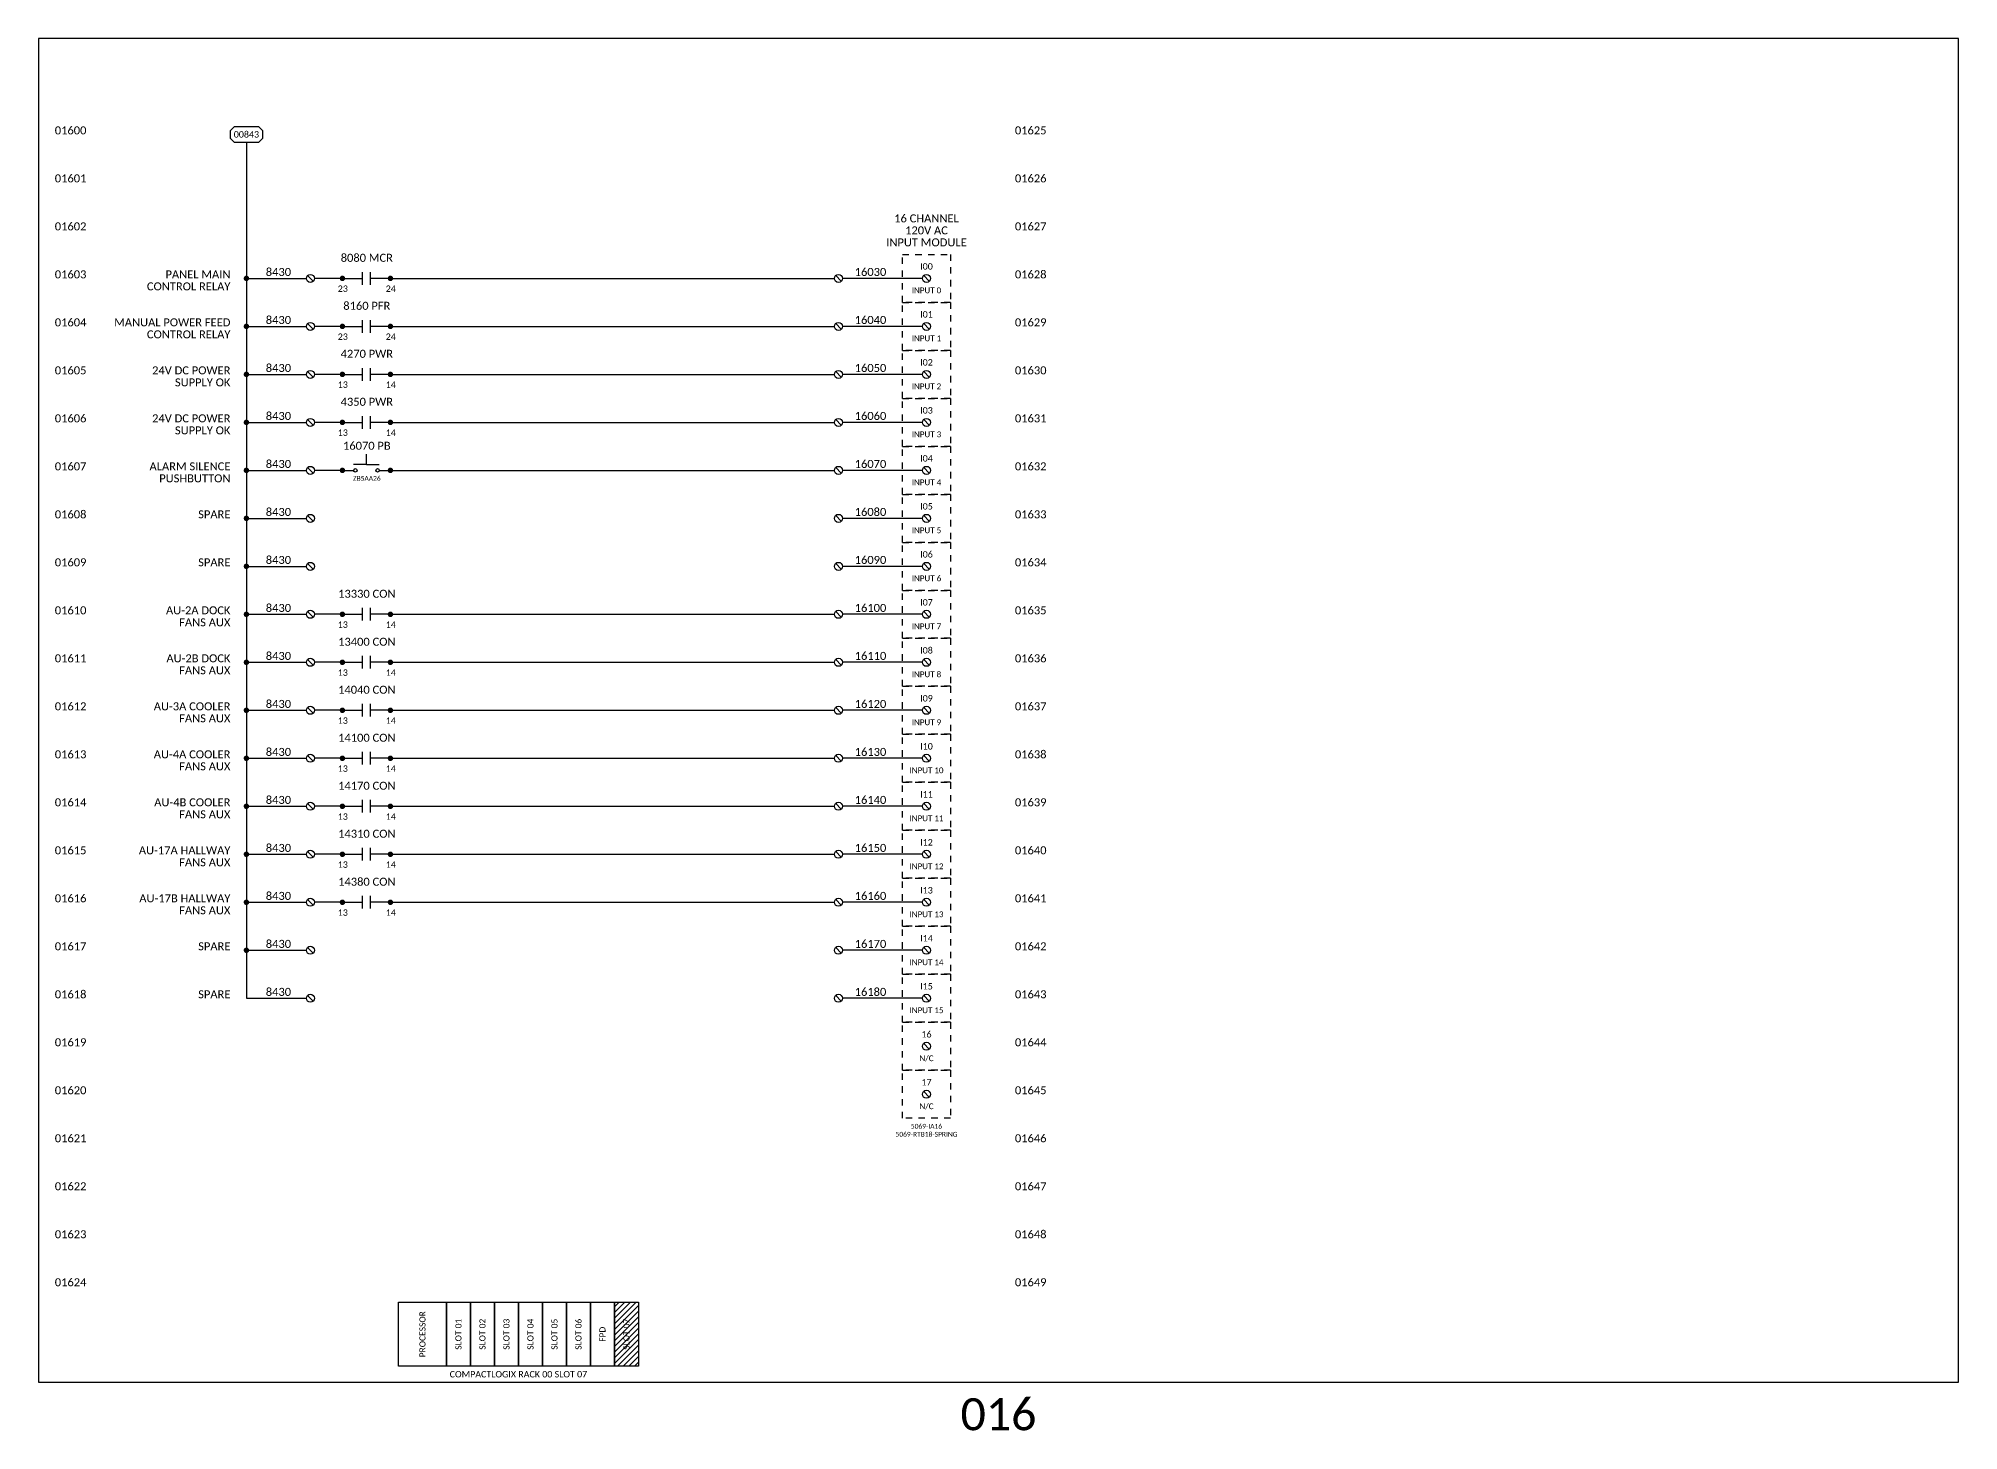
# Model space of a CAD drawing. Header units: inches. Extents: x 0 to 316, y -1 to 150.
# Drawn here: x 186 to 216, y 21.24 to 43 of the extents above; entities that cross this region are included whole.
import ezdxf
from ezdxf.enums import TextEntityAlignment as Align

# ---------------------------------------------------------------- set-up
doc = ezdxf.new("R2010")
doc.units = ezdxf.units.IN
doc.header["$MEASUREMENT"] = 0
doc.linetypes.add('HIDDEN2', pattern=[0.1875, 0.125, -0.0625])
doc.styles.add('Calibri', font='calibri.ttf')

# ---------------------------------------------------------------- blocks, each defined once
blk = doc.blocks.new('TERM')
at = {"color": 2}
blk.add_line((-0.044, 0.044), (0.044, -0.044), dxfattribs=at)
blk.add_circle((0, 0), 0.0625, dxfattribs=at)
blk = doc.blocks.new('REF')
at = {"color": 2}
for p, q in [((0, 0.062), (0.062, 0.125)), ((0, -0.062), (0, 0.062)), ((0.062, 0.125), (0.438, 0.125)), ((0.438, 0.125), (0.5, 0.062)), ((0.5, 0.062), (0.5, -0.062)), ((0.062, -0.125), (0, -0.062)), ((0.438, -0.125), (0.062, -0.125)), ((0.5, -0.062), (0.438, -0.125))]:
    blk.add_line(p, q, dxfattribs=at)
at = {"color": 3, "style": 'Calibri'}
blk.add_attdef('XXXXX', text='', height=0.1, dxfattribs=at).set_placement((0.25, -0.05), align=Align.CENTER)
blk = doc.blocks.new('CONN')
at = {"color": 2, "const_width": 0.0425}
blk.add_lwpolyline([(0.02125, 0, 1), (-0.02125, 0, 1)], format="xyb", close=True, dxfattribs=at)
blk = doc.blocks.new('PBNO - IO MODULE')
at = {"color": 2}
for p, q in [((0, 0), (0.174, 0)), ((0.375, 0.093), (0.174, 0.093)), ((0.375, 0.093), (0.375, 0.254)), ((0.375, 0.093), (0.576, 0.093)), ((0.576, 0), (0.75, 0))]:
    blk.add_line(p, q, dxfattribs=at)
for centre in [(0.201, 0), (0.549, 0)]:
    blk.add_circle(centre, 0.0268, dxfattribs=at)
for p in [(0, 0), (0.75, 0)]:
    blk.add_blockref('CONN', p)
at = {"color": 3, "style": 'Calibri'}
blk.add_attdef('DEVICE', text='', height=0.125, dxfattribs=at).set_placement((0.381, 0.322), align=Align.CENTER)
at = {"color": 6, "style": 'Calibri'}
blk.add_attdef('PART', text='', height=0.075, dxfattribs=at).set_placement((0.382, -0.125), align=Align.MIDDLE_CENTER)
blk = doc.blocks.new('CRNO - IO MODULE')
at = {"color": 2}
for p, q in [((0, 0), (0.311, 0)), ((0.311, -0.099), (0.311, 0.099)), ((0.439, -0.099), (0.439, 0.099)), ((0.75, 0), (0.439, 0))]:
    blk.add_line(p, q, dxfattribs=at)
for p in [(0, 0), (0.75, 0)]:
    blk.add_blockref('CONN', p)
at = {"color": 3, "style": 'Calibri'}
blk.add_attdef('DEVICE', text='', height=0.125, dxfattribs=at).set_placement((0.381, 0.259), align=Align.CENTER)
at = {"style": 'Calibri'}
for tag, p in [('TL', (0.006, -0.241)), ('TR', (0.756, -0.241))]:
    blk.add_attdef(tag, text='', height=0.1, dxfattribs=at).set_placement(p, align=Align.BOTTOM_CENTER)

msp = doc.modelspace()

# ---------------------------------------------------------------- hatches: boundary and pattern name
at = {"linetype": 'Continuous'}
h = msp.add_hatch(dxfattribs=at)
h.set_pattern_fill('ANSI31', color=2, scale=0.5)
h.set_pattern_definition([(45, (189.5625, -1), (-0.04419417, 0.04419417), [])])
h.paths.add_polyline_path([(195.375, 23.25), (195, 23.25), (195, 22.25), (195.375, 22.25)])
h.paths.add_polyline_path([(195.25, 23), (195.25, 22.5), (195.125, 22.5), (195.125, 23)], flags=0)
h.paths.add_polyline_path([(195.26458, 22.46688), (195.26458, 23.03312), (195.11088, 23.03312), (195.11088, 22.46688)], flags=24)

# ---------------------------------------------------------------- linework, layer by layer
at = {"color": 1}
for p, q in [((189.25, 41.375), (189.25, 28)), ((189.25, 39.25), (190.1875, 39.25)), ((190.75, 39.25), (190.3125, 39.25)), ((191.5, 39.25), (198.4375, 39.25)), ((199.8125, 39.25), (198.5625, 39.25)), ((189.25, 38.5), (190.1875, 38.5)), ((190.75, 38.5), (190.3125, 38.5)), ((191.5, 38.5), (198.4375, 38.5)), ((199.8125, 38.5), (198.5625, 38.5)), ((189.25, 37.75), (190.1875, 37.75)), ((190.75, 37.75), (190.3125, 37.75)), ((191.5, 37.75), (198.4375, 37.75)), ((199.8125, 37.75), (198.5625, 37.75)), ((189.25, 37), (190.1875, 37)), ((190.75, 37), (190.3125, 37)), ((191.5, 37), (198.4375, 37)), ((199.8125, 37), (198.5625, 37)), ((189.25, 36.25), (190.1875, 36.25)), ((190.75, 36.25), (190.3125, 36.25)), ((191.5, 36.25), (198.4375, 36.25)), ((199.8125, 36.25), (198.5625, 36.25)), ((189.25, 35.5), (190.1875, 35.5)), ((199.8125, 35.5), (198.5625, 35.5)), ((189.25, 34.75), (190.1875, 34.75)), ((199.8125, 34.75), (198.5625, 34.75)), ((189.25, 34), (190.1875, 34)), ((190.75, 34), (190.3125, 34)), ((191.5, 34), (198.4375, 34)), ((199.8125, 34), (198.5625, 34)), ((189.25, 33.25), (190.1875, 33.25)), ((190.75, 33.25), (190.3125, 33.25)), ((191.5, 33.25), (198.4375, 33.25)), ((199.8125, 33.25), (198.5625, 33.25)), ((189.25, 32.5), (190.1875, 32.5)), ((190.75, 32.5), (190.3125, 32.5)), ((191.5, 32.5), (198.4375, 32.5)), ((199.8125, 32.5), (198.5625, 32.5)), ((189.25, 31.75), (190.1875, 31.75)), ((190.75, 31.75), (190.3125, 31.75)), ((191.5, 31.75), (198.4375, 31.75)), ((199.8125, 31.75), (198.5625, 31.75)), ((189.25, 31), (190.1875, 31)), ((190.75, 31), (190.3125, 31)), ((191.5, 31), (198.4375, 31)), ((199.8125, 31), (198.5625, 31)), ((189.25, 30.25), (190.1875, 30.25)), ((190.75, 30.25), (190.3125, 30.25)), ((191.5, 30.25), (198.4375, 30.25)), ((199.8125, 30.25), (198.5625, 30.25)), ((189.25, 29.5), (190.1875, 29.5)), ((190.75, 29.5), (190.3125, 29.5)), ((191.5, 29.5), (198.4375, 29.5)), ((199.8125, 29.5), (198.5625, 29.5)), ((189.25, 28.75), (190.1875, 28.75)), ((199.8125, 28.75), (198.5625, 28.75)), ((189.25, 28), (190.1875, 28)), ((199.8125, 28), (198.5625, 28))]:
    msp.add_line(p, q, dxfattribs=at)
at = {"ltscale": 0.25}
msp.add_lwpolyline([(186, 22), (216, 22), (216, 43), (186, 43)], close=True, dxfattribs=at)
at = {"color": 2, "linetype": 'HIDDEN2', "ltscale": 0.5}
for points in [[(199.5, 39.625), (200.25, 39.625), (200.25, 38.875), (199.5, 38.875)], [(199.5, 38.875), (200.25, 38.875), (200.25, 38.125), (199.5, 38.125)], [(199.5, 38.125), (200.25, 38.125), (200.25, 37.375), (199.5, 37.375)], [(199.5, 37.375), (200.25, 37.375), (200.25, 36.625), (199.5, 36.625)], [(199.5, 36.625), (200.25, 36.625), (200.25, 35.875), (199.5, 35.875)], [(199.5, 35.875), (200.25, 35.875), (200.25, 35.125), (199.5, 35.125)], [(199.5, 35.125), (200.25, 35.125), (200.25, 34.375), (199.5, 34.375)], [(199.5, 34.375), (200.25, 34.375), (200.25, 33.625), (199.5, 33.625)], [(199.5, 33.625), (200.25, 33.625), (200.25, 32.875), (199.5, 32.875)], [(199.5, 32.875), (200.25, 32.875), (200.25, 32.125), (199.5, 32.125)], [(199.5, 32.125), (200.25, 32.125), (200.25, 31.375), (199.5, 31.375)], [(199.5, 31.375), (200.25, 31.375), (200.25, 30.625), (199.5, 30.625)], [(199.5, 30.625), (200.25, 30.625), (200.25, 29.875), (199.5, 29.875)], [(199.5, 29.875), (200.25, 29.875), (200.25, 29.125), (199.5, 29.125)], [(199.5, 29.125), (200.25, 29.125), (200.25, 28.375), (199.5, 28.375)], [(199.5, 28.375), (200.25, 28.375), (200.25, 27.625), (199.5, 27.625)], [(199.5, 27.625), (200.25, 27.625), (200.25, 26.875), (199.5, 26.875)], [(199.5, 26.875), (200.25, 26.875), (200.25, 26.125), (199.5, 26.125)]]:
    msp.add_lwpolyline(points, close=True, dxfattribs=at)
at = {"color": 2, "linetype": 'Continuous'}
for points in [[(191.625, 23.25), (192.375, 23.25), (192.375, 22.25), (191.625, 22.25)], [(192.375, 23.25), (192.75, 23.25), (192.75, 22.25), (192.375, 22.25)], [(192.75, 23.25), (193.125, 23.25), (193.125, 22.25), (192.75, 22.25)], [(193.125, 23.25), (193.5, 23.25), (193.5, 22.25), (193.125, 22.25)], [(193.5, 23.25), (193.875, 23.25), (193.875, 22.25), (193.5, 22.25)], [(193.875, 23.25), (194.25, 23.25), (194.25, 22.25), (193.875, 22.25)], [(194.25, 23.25), (194.625, 23.25), (194.625, 22.25), (194.25, 22.25)], [(194.625, 23.25), (195, 23.25), (195, 22.25), (194.625, 22.25)], [(195, 23.25), (195.375, 23.25), (195.375, 22.25), (195, 22.25)]]:
    msp.add_lwpolyline(points, close=True, dxfattribs=at)

# ---------------------------------------------------------------- block references
msp.add_blockref('REF', (189, 41.5)).add_auto_attribs({'XXXXX': '00843'})
at = {"linetype": 'Continuous'}
for name, p, values in [('CRNO - IO MODULE', (190.75, 39.25), {'DEVICE': '8080 MCR', 'TL': '23', 'TR': '24'}), ('CRNO - IO MODULE', (190.75, 38.5), {'DEVICE': '8160 PFR', 'TL': '23', 'TR': '24'}), ('CRNO - IO MODULE', (190.75, 37.75), {'DEVICE': '4270 PWR', 'TL': '13', 'TR': '14'}), ('CRNO - IO MODULE', (190.75, 37), {'DEVICE': '4350 PWR', 'TL': '13', 'TR': '14'}), ('PBNO - IO MODULE', (190.75, 36.25), {'DEVICE': '16070 PB', 'PART': 'ZB5AA26'}), ('CRNO - IO MODULE', (190.75, 34), {'DEVICE': '13330 CON', 'TL': '13', 'TR': '14'}), ('CRNO - IO MODULE', (190.75, 33.25), {'DEVICE': '13400 CON', 'TL': '13', 'TR': '14'}), ('CRNO - IO MODULE', (190.75, 32.5), {'DEVICE': '14040 CON', 'TL': '13', 'TR': '14'}), ('CRNO - IO MODULE', (190.75, 31.75), {'DEVICE': '14100 CON', 'TL': '13', 'TR': '14'}), ('CRNO - IO MODULE', (190.75, 31), {'DEVICE': '14170 CON', 'TL': '13', 'TR': '14'}), ('CRNO - IO MODULE', (190.75, 30.25), {'DEVICE': '14310 CON', 'TL': '13', 'TR': '14'}), ('CRNO - IO MODULE', (190.75, 29.5), {'DEVICE': '14380 CON', 'TL': '13', 'TR': '14'})]:
    msp.add_blockref(name, p, dxfattribs=at).add_auto_attribs(values)
for p in [(190.25, 39.25), (198.5, 39.25), (199.875, 39.25), (190.25, 38.5), (198.5, 38.5), (199.875, 38.5), (190.25, 37.75), (198.5, 37.75), (199.875, 37.75), (190.25, 37), (198.5, 37), (199.875, 37), (190.25, 36.25), (198.5, 36.25), (199.875, 36.25), (190.25, 35.5), (198.5, 35.5), (199.875, 35.5), (190.25, 34.75), (198.5, 34.75), (199.875, 34.75), (190.25, 34), (198.5, 34), (199.875, 34), (190.25, 33.25), (198.5, 33.25), (199.875, 33.25), (190.25, 32.5), (198.5, 32.5), (199.875, 32.5), (190.25, 31.75), (198.5, 31.75), (199.875, 31.75), (190.25, 31), (198.5, 31), (199.875, 31), (190.25, 30.25), (198.5, 30.25), (199.875, 30.25), (190.25, 29.5), (198.5, 29.5), (199.875, 29.5), (190.25, 28.75), (198.5, 28.75), (199.875, 28.75), (190.25, 28), (198.5, 28), (199.875, 28), (199.875, 27.25), (199.875, 26.5)]:
    msp.add_blockref('TERM', p)
at = {"color": 2}
for p in [(189.25, 39.25), (189.25, 38.5), (189.25, 37.75), (189.25, 37), (189.25, 36.25), (189.25, 35.5), (189.25, 34.75), (189.25, 34), (189.25, 33.25), (189.25, 32.5), (189.25, 31.75), (189.25, 31), (189.25, 30.25), (189.25, 29.5), (189.25, 28.75)]:
    msp.add_blockref('CONN', p, dxfattribs=at)

# ---------------------------------------------------------------- texts
at = {"style": 'Calibri'}
for s, p in [('01600', (186.75, 41.5)), ('01625', (201.75, 41.5)), ('01601', (186.75, 40.75)), ('01626', (201.75, 40.75)), ('01602', (186.75, 40)), ('01627', (201.75, 40)), ('01603', (186.75, 39.25)), ('PANEL MAIN', (189, 39.25)), ('01628', (201.75, 39.25)), ('CONTROL RELAY', (189, 39.0625)), ('01604', (186.75, 38.5)), ('MANUAL POWER FEED', (189, 38.5)), ('CONTROL RELAY', (189, 38.3125)), ('01629', (201.75, 38.5)), ('01605', (186.75, 37.75)), ('24V DC POWER', (189, 37.75)), ('01630', (201.75, 37.75)), ('SUPPLY OK', (189, 37.5625)), ('01606', (186.75, 37)), ('24V DC POWER', (189, 37)), ('SUPPLY OK', (189, 36.8125)), ('01631', (201.75, 37)), ('01607', (186.75, 36.25)), ('ALARM SILENCE', (189, 36.25)), ('01632', (201.75, 36.25)), ('PUSHBUTTON', (189, 36.0625)), ('01608', (186.75, 35.5)), ('SPARE', (189, 35.5)), ('01633', (201.75, 35.5)), ('01609', (186.75, 34.75)), ('SPARE', (189, 34.75)), ('01634', (201.75, 34.75)), ('01610', (186.75, 34)), ('AU-2A DOCK', (189, 34)), ('FANS AUX', (189, 33.8125)), ('01635', (201.75, 34)), ('01611', (186.75, 33.25)), ('AU-2B DOCK', (189, 33.25)), ('01636', (201.75, 33.25)), ('FANS AUX', (189, 33.0625)), ('01612', (186.75, 32.5)), ('AU-3A COOLER', (189, 32.5)), ('FANS AUX', (189, 32.3125)), ('01637', (201.75, 32.5)), ('01613', (186.75, 31.75)), ('AU-4A COOLER', (189, 31.75)), ('01638', (201.75, 31.75)), ('FANS AUX', (189, 31.5625)), ('01614', (186.75, 31)), ('AU-4B COOLER', (189, 31)), ('FANS AUX', (189, 30.8125)), ('01639', (201.75, 31)), ('01615', (186.75, 30.25)), ('AU-17A HALLWAY', (189, 30.25)), ('01640', (201.75, 30.25)), ('FANS AUX', (189, 30.0625)), ('01616', (186.75, 29.5)), ('AU-17B HALLWAY', (189, 29.5)), ('FANS AUX', (189, 29.3125)), ('01641', (201.75, 29.5)), ('01617', (186.75, 28.75)), ('SPARE', (189, 28.75)), ('01642', (201.75, 28.75)), ('01618', (186.75, 28)), ('SPARE', (189, 28)), ('01643', (201.75, 28)), ('01619', (186.75, 27.25)), ('01644', (201.75, 27.25)), ('01620', (186.75, 26.5)), ('01645', (201.75, 26.5)), ('01621', (186.75, 25.75)), ('01646', (201.75, 25.75)), ('01622', (186.75, 25)), ('01647', (201.75, 25)), ('01623', (186.75, 24.25)), ('01648', (201.75, 24.25)), ('01624', (186.75, 23.5)), ('01649', (201.75, 23.5))]:
    msp.add_text(s, height=0.125, dxfattribs=at).set_placement(p, align=Align.RIGHT)
at = {"color": 3, "style": 'Calibri'}
for s, height, p in [('16 CHANNEL', 0.125, (199.875, 40.1875)), ('120V AC', 0.125, (199.875, 40)), ('INPUT MODULE', 0.125, (199.875, 39.8125)), ('I00', 0.1, (199.875, 39.4375)), ('INPUT 0', 0.09, (199.875, 39.0625)), ('I01', 0.1, (199.875, 38.6875)), ('INPUT 1', 0.09, (199.875, 38.3125)), ('I02', 0.1, (199.875, 37.9375)), ('INPUT 2', 0.09, (199.875, 37.5625)), ('I03', 0.1, (199.875, 37.1875)), ('INPUT 3', 0.09, (199.875, 36.8125)), ('I04', 0.1, (199.875, 36.4375)), ('INPUT 4', 0.09, (199.875, 36.0625)), ('I05', 0.1, (199.875, 35.6875)), ('INPUT 5', 0.09, (199.875, 35.3125)), ('I06', 0.1, (199.875, 34.9375)), ('INPUT 6', 0.09, (199.875, 34.5625)), ('I07', 0.1, (199.875, 34.1875)), ('INPUT 7', 0.09, (199.875, 33.8125)), ('I08', 0.1, (199.875, 33.4375)), ('INPUT 8', 0.09, (199.875, 33.0625)), ('I09', 0.1, (199.875, 32.6875)), ('INPUT 9', 0.09, (199.875, 32.3125)), ('I10', 0.1, (199.875, 31.9375)), ('INPUT 10', 0.09, (199.875, 31.5625)), ('I11', 0.1, (199.875, 31.1875)), ('INPUT 11', 0.09, (199.875, 30.8125)), ('I12', 0.1, (199.875, 30.4375)), ('INPUT 12', 0.09, (199.875, 30.0625)), ('I13', 0.1, (199.875, 29.6875)), ('INPUT 13', 0.09, (199.875, 29.3125)), ('I14', 0.1, (199.875, 28.9375)), ('INPUT 14', 0.09, (199.875, 28.5625)), ('I15', 0.1, (199.875, 28.1875)), ('INPUT 15', 0.09, (199.875, 27.8125)), ('16', 0.1, (199.875, 27.4375)), ('N/C', 0.09, (199.875, 27.0625)), ('17', 0.1, (199.875, 26.6875)), ('N/C', 0.09, (199.875, 26.3125)), ('COMPACTLOGIX RACK 00 SLOT 07', 0.1, (193.5, 22.125))]:
    msp.add_text(s, height=height, dxfattribs=at).set_placement(p, align=Align.MIDDLE_CENTER)
at = {"color": 1, "style": 'Calibri'}
for s, p in [('8430', (189.75, 39.25)), ('8430', (189.75, 38.5)), ('8430', (189.75, 37.75)), ('8430', (189.75, 37)), ('8430', (189.75, 36.25)), ('16070', (199, 36.25)), ('8430', (189.75, 35.5)), ('8430', (189.75, 34.75)), ('8430', (189.75, 34)), ('8430', (189.75, 33.25)), ('8430', (189.75, 32.5)), ('16120', (199, 32.5)), ('8430', (189.75, 31.75)), ('16130', (199, 31.75)), ('8430', (189.75, 31)), ('16140', (199, 31)), ('8430', (189.75, 30.25)), ('16150', (199, 30.25)), ('8430', (189.75, 29.5)), ('16160', (199, 29.5)), ('8430', (189.75, 28.75)), ('16170', (199, 28.75)), ('8430', (189.75, 28)), ('16180', (199, 28))]:
    msp.add_text(s, height=0.125, dxfattribs=at).set_placement(p, align=Align.BOTTOM_CENTER)
at = {"color": 1, "linetype": 'Continuous', "style": 'Calibri'}
for s, p in [('16030', (199.00013, 39.25028)), ('16040', (199.00012, 38.50021)), ('16050', (199.00009, 37.75007)), ('16060', (199.00013, 37.00028)), ('16080', (199.00013, 35.50028)), ('16090', (199.00012, 34.75021)), ('16100', (199.00009, 34.00007)), ('16110', (199.00013, 33.25028))]:
    msp.add_text(s, height=0.125, dxfattribs=at).set_placement(p, align=Align.BOTTOM_CENTER)
at = {"color": 6, "style": 'Calibri'}
for s, p in [('5069-RTB18-SPRING', (199.875, 25.875)), ('5069-IA16', (199.875, 26))]:
    msp.add_text(s, height=0.075, dxfattribs=at).set_placement(p, align=Align.MIDDLE_CENTER)
at = {"color": 3, "style": 'Calibri'}
for s, p in [('PROCESSOR', (192, 22.75)), ('SLOT 01', (192.5625, 22.75)), ('SLOT 02', (192.9375, 22.75)), ('SLOT 03', (193.3125, 22.75)), ('SLOT 04', (193.6875, 22.75)), ('SLOT 05', (194.0625, 22.75)), ('SLOT 06', (194.4375, 22.75)), ('FPD', (194.8125, 22.75)), ('SLOT 07', (195.1875, 22.75))]:
    msp.add_text(s, height=0.095, rotation=90, dxfattribs=at).set_placement(p, align=Align.MIDDLE_CENTER)
at = {"style": 'Calibri'}
msp.add_text('016', height=0.5, dxfattribs=at).set_placement((201, 21.5), align=Align.MIDDLE_CENTER)

doc.saveas('drawing.dxf')
